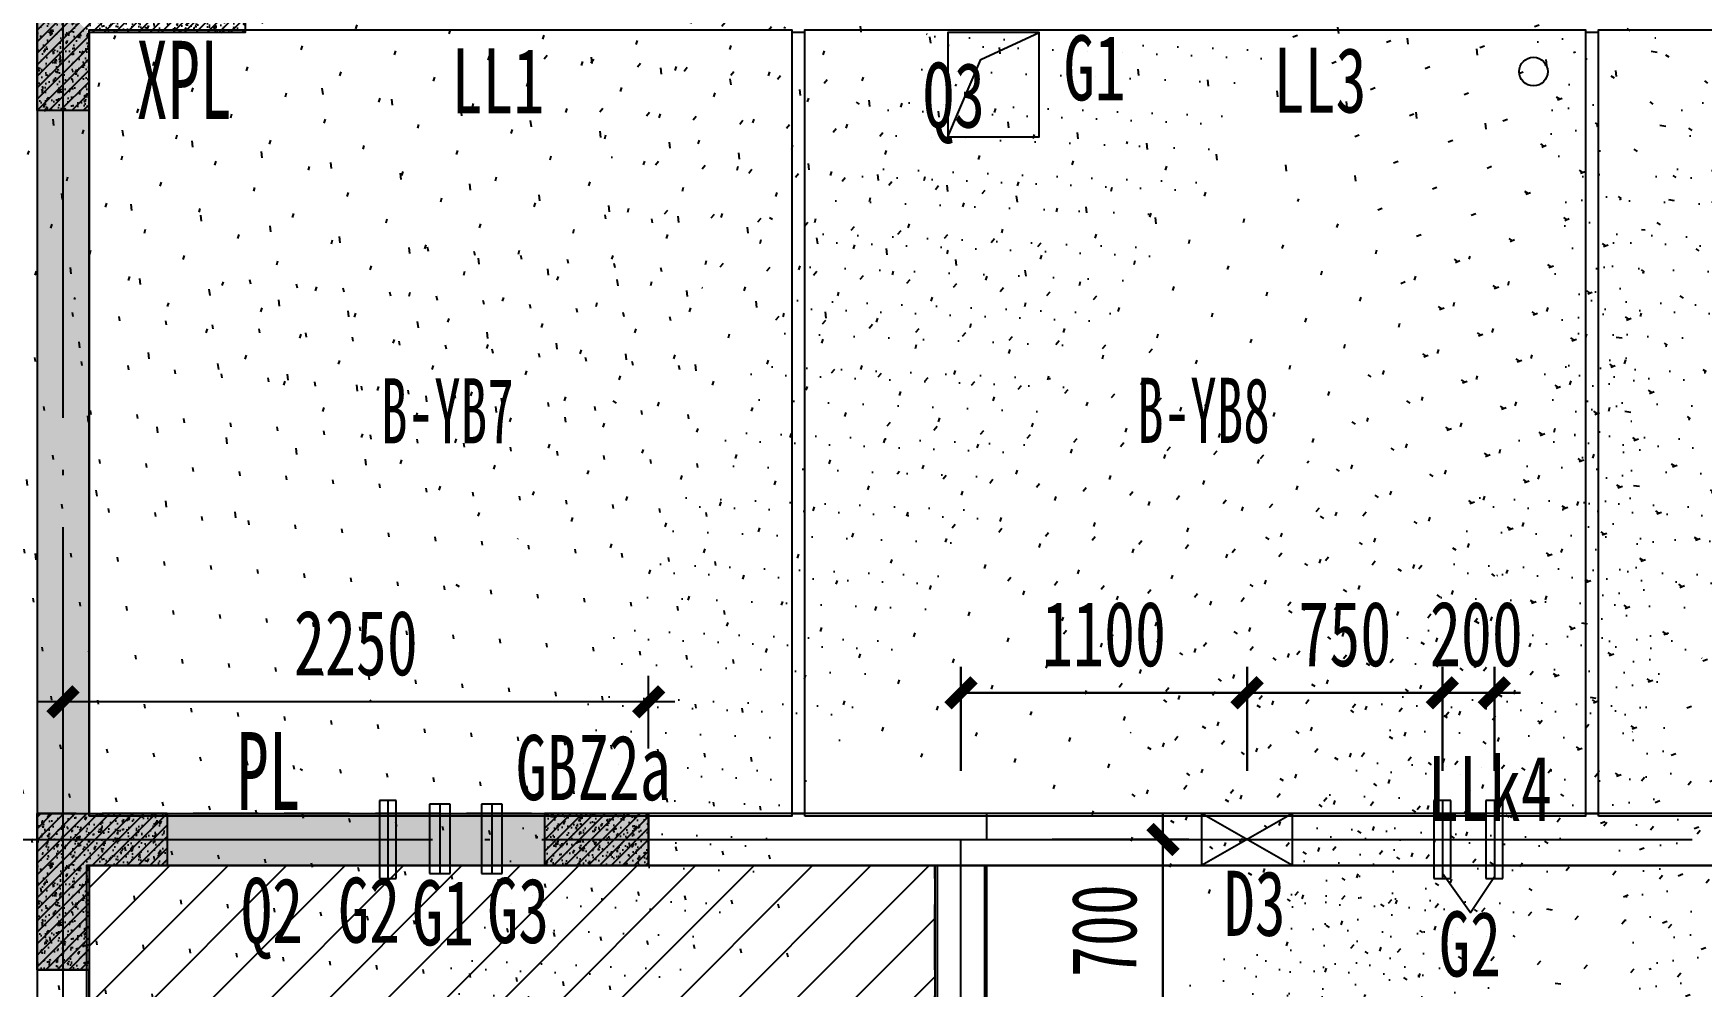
# Model space of a CAD drawing. Extents: x -3200781797 to -8106663, y 494714 to 1244925.
# Drawn here: x -8170815 to -8164404, y 691235 to 694897 of the extents above; entities that cross this region are included whole.
import ezdxf
from ezdxf.enums import TextEntityAlignment as Align
from ezdxf.xclip import XClip

# ---------------------------------------------------------------- set-up
doc = ezdxf.new("R2010")
doc.units = 0
doc.header["$LTSCALE"] = 1000
doc.header["$MEASUREMENT"] = 0
doc.header["$XCLIPFRAME"] = 0
for name, pattern in [('125-墙体$0$CENTER2', [1.125, 0.75, -0.125, 0.125, -0.125]), ('125-墙体$0$CONTINOUS', [0]), ('3#-轴线$0$DOTE', [2.4200000000000004, 2, -0.2, 0.02, -0.2]), ('3#4#5#$0$DASH', [0.35, 0.25, -0.1]), ('3#4#5#模板$0$DASH', [0.35, 0.25, -0.1]), ('DASH', [0.35, 0.25, -0.1])]:
    doc.linetypes.add(name, pattern=pattern)
doc.layers.get('Defpoints').update_dxf_attribs({"color": 30, "linetype": 'DASH'})
for name, color, linetype in [('125-墙体$0$DUCT-排烟中心线', 5, '125-墙体$0$CENTER2'), ('125-墙体$0$DUCT-排烟管', 2, 'Continuous'), ('125-墙体$0$DUCT-送风中心线', 5, '125-墙体$0$CENTER2'), ('125-墙体$0$DUCT-送风管', 4, 'Continuous'), ('125-墙体$0$S-SLAB-HOLE', 5, 'Continuous'), ('125-墙体$0$S-WALL', 40, 'Continuous'), ('125-墙体$0$S-WALL-BEAM', 120, 'Continuous'), ('125-墙体$0$S-WALL-COLU', 252, '125-墙体$0$CONTINOUS'), ('125-墙体$0$S-WALL-COLU-HATC', 16, 'Continuous'), ('125-墙体$0$S-WALL-HATC', 253, 'Continuous'), ('125-墙体$0$提结构条件', 7, 'Continuous'), ('125-墙体$0$暖-首层和标准层暖通套管_TZ$0$H-暖洞-穿梁', 3, 'Continuous'), ('3#-轴线$0$A-ANNO-DOTE', 10, '3#-轴线$0$DOTE'), ('3#4#5#$0$PC-SLAB', 6, '3#4#5#$0$DASH'), ('3#4#5#$0$S-ANNO-TEXT', 7, 'Continuous'), ('3#4#5#$0$S-PC-SLAB', 6, 'Continuous'), ('3#4#5#$0$S-WALL-HATC', 253, 'Continuous'), ('3#4#5#模板$0$S-SLAB-TEXT', 120, 'Continuous'), ('DIM', 3, 'Continuous'), ('S-PC-FQ-WYQ', 4, 'Continuous'), ('S-WALL-BEAM-TEXT', 2, 'Continuous'), ('S-WALL-COLU-TEXT', 2, 'Continuous')]:
    doc.layers.add(name, color=color, linetype=linetype)
doc.layers.add('WALL-TEXT', color=2, linetype='Continuous', lineweight=25)
doc.layers.add('设备条件', color=5, linetype='Continuous', lineweight=30)
doc.styles.add('3#4#5#$0$外部参照 1$0$宋体', font='', dxfattribs={"width": 0.8})
doc.styles.add('TSSD_Dimension', font='', dxfattribs={"width": 0.7})
doc.styles.add('楷体', font='', dxfattribs={"width": 0.6})
doc.styles.add('楷体GB312', font='', dxfattribs={"width": 0.8})
doc.styles.get('3#4#5#$0$外部参照 1$0$宋体').set_extended_font_data('SimSun')
doc.styles.get('TSSD_Dimension').set_extended_font_data('KaiTi_GB2312')
doc.styles.get('楷体').set_extended_font_data('KaiTi_GB2312')
doc.styles.get('楷体GB312').set_extended_font_data('楷体_GB2312')
doc.dimstyles.new('TSSD_100_100', dxfattribs={"dimtxt": 250, "dimasz": 100, "dimexe": 100, "dimexo": 250, "dimgap": 100, "dimtad": 1, "dimdec": 0, "dimzin": 0, "dimdsep": 46, "dimtxsty": 'TSSD_Dimension', "dimblk": 'ARCHTICK', "dimcen": 0, "dimdle": 100, "dimclrt": 7, "dimadec": 0, "dimazin": 0, "dimtfac": 1, "dimtdec": 0, "dimtix": 1, "dimtmove": 2, "dimatfit": 3, "dimfxl": 1, "dimtolj": 1, "dimtzin": 0, "dimarcsym": 0})
doc.dimstyles.new('TSSD_100_100$0', dxfattribs={"dimtxt": 250, "dimasz": 100, "dimexe": 100, "dimexo": 0, "dimgap": 100, "dimtad": 1, "dimdec": 0, "dimzin": 0, "dimdsep": 46, "dimtxsty": 'TSSD_Dimension', "dimblk1": 'ARCHTICK', "dimblk2": 'ARCHTICK', "dimsah": 1, "dimcen": 0, "dimclrt": 7, "dimadec": 0, "dimazin": 0, "dimtfac": 1, "dimtdec": 0, "dimtix": 1, "dimtmove": 2, "dimatfit": 3, "dimldrblk": 'ARCHTICK', "dimfxl": 300, "dimfxlon": 1, "dimtvp": 0.7, "dimtolj": 1, "dimtzin": 0, "dimarcsym": 0})

# ---------------------------------------------------------------- blocks, each defined once
blk = doc.blocks.new('2-ll')
at = {"layer": 'S-WALL-BEAM-TEXT', "style": '楷体GB312', "width": 0.7}
for s, p in [('LL1', (-71612.91058258805, -26450.68397798901)), ('LL3', (-68453.94880433101, -26447.75922372402)), ('LLk4', (-67860.95573085267, -29169.22068951163))]:
    blk.add_text(s, height=250, dxfattribs=at).set_placement(p)
blk = doc.blocks.new('_ArchTick')
at = {"color": 0, "linetype": 'ByBlock', "const_width": 0.4}
blk.add_lwpolyline([(-0.5, -0.5), (0.5, 0.5)], dxfattribs=at)
blk = doc.blocks.new('*D526')
at = {"layer": 'Defpoints', "color": 0, "transparency": 16777216}
for p in [(-8171328.064373261, 691800.6301960947), (-8170800.439017357, 691800.6301960947), (-8170800.439017357, 691450.6301960947)]:
    blk.add_point(p, dxfattribs=at)
at = {"layer": 'DIM', "color": 0, "lineweight": -2, "transparency": 16777216}
for p, q in [((-8171328.064373261, 691350.6301960947), (-8171328.064373261, 691900.6301960947)), ((-8171050.439017357, 691800.6301960947), (-8171428.064373261, 691800.6301960947)), ((-8171050.439017357, 691450.6301960947), (-8171428.064373261, 691450.6301960947))]:
    blk.add_line(p, q, dxfattribs=at)
at = {"layer": 'DIM', "color": 0, "lineweight": -2, "transparency": 16777216, "xscale": 100, "yscale": 100, "zscale": 100}
for p, rotation in [((-8171328.064373261, 691800.6301960947), 90), ((-8171328.064373261, 691450.6301960947), 270)]:
    blk.add_blockref('_ArchTick', p, dxfattribs=dict(at, rotation=rotation))
at = {"layer": 'DIM', "color": 7, "transparency": 16777216, "insert": (-8171578.064373252, 692033.0356015024), "char_height": 250, "attachment_point": 5, "rotation": 90, "style": 'TSSD_Dimension'}
blk.add_mtext('\\A1;350', dxfattribs=at)
blk = doc.blocks.new('*D527')
at = {"layer": 'Defpoints', "color": 0, "transparency": 16777216}
for p in [(-8171328.064373269, 691450.6301960947), (-8170800.439017357, 691450.6301960947), (-8170800.439017357, 689050.6301960947)]:
    blk.add_point(p, dxfattribs=at)
at = {"layer": 'DIM', "color": 0, "lineweight": -2, "transparency": 16777216}
for p, q in [((-8171328.064373269, 688950.6301960947), (-8171328.064373269, 691550.6301960947)), ((-8171050.439017357, 691450.6301960947), (-8171428.064373269, 691450.6301960947)), ((-8171050.439017357, 689050.6301960947), (-8171428.064373269, 689050.6301960947))]:
    blk.add_line(p, q, dxfattribs=at)
at = {"layer": 'DIM', "color": 0, "lineweight": -2, "transparency": 16777216, "xscale": 100, "yscale": 100, "zscale": 100}
for p, rotation in [((-8171328.064373269, 691450.6301960947), 90), ((-8171328.064373269, 689050.6301960947), 270)]:
    blk.add_blockref('_ArchTick', p, dxfattribs=dict(at, rotation=rotation))
at = {"layer": 'DIM', "color": 7, "transparency": 16777216, "insert": (-8171553.064373267, 690250.630196097), "char_height": 250, "attachment_point": 5, "rotation": 90, "style": 'TSSD_Dimension'}
blk.add_mtext('\\A1;2400', dxfattribs=at)
blk = doc.blocks.new('*D528')
at = {"layer": 'Defpoints', "color": 0, "transparency": 16777216}
for p in [(-8170700.435511587, 692329.4748087847), (-8170700.435511587, 691900.6301959866), (-8168450.435511587, 691900.6301960945)]:
    blk.add_point(p, dxfattribs=at)
at = {"layer": 'DIM', "color": 0, "lineweight": -2, "transparency": 16777216}
for p, q in [((-8170700.435511587, 692150.6301959866), (-8170700.435511587, 692429.4748087847)), ((-8168450.435511587, 692150.6301960945), (-8168450.435511587, 692429.4748087847)), ((-8168350.435511587, 692329.4748087847), (-8170800.435511587, 692329.4748087847))]:
    blk.add_line(p, q, dxfattribs=at)
at = {"layer": 'DIM', "color": 0, "lineweight": -2, "transparency": 16777216, "xscale": 100, "yscale": 100, "zscale": 100, "rotation": 180}
blk.add_blockref('_ArchTick', (-8170700.435511587, 692329.4748087847), dxfattribs=at)
at = {"layer": 'DIM', "color": 0, "lineweight": -2, "transparency": 16777216, "xscale": 100, "yscale": 100, "zscale": 100}
blk.add_blockref('_ArchTick', (-8168450.435511587, 692329.4748087847), dxfattribs=at)
at = {"layer": 'DIM', "color": 7, "transparency": 16777216, "insert": (-8169575.435511587, 692554.4748087847), "char_height": 250, "attachment_point": 5, "style": 'TSSD_Dimension'}
blk.add_mtext('\\A1;2250', dxfattribs=at)
blk = doc.blocks.new('3-Q-1')
at = {"layer": 'WALL-TEXT', "style": '楷体GB312', "width": 0.7}
for s, p in [('Q3', (-7927538.35601089, 660050.4895705419)), ('Q2', (-7930158.753342159, 656918.257177262))]:
    blk.add_text(s, height=250, dxfattribs=at).set_placement(p)
blk = doc.blocks.new('2-an')
at = {"layer": 'S-WALL-COLU-TEXT', "style": '楷体GB312', "width": 0.7}
blk.add_text('GBZ2a', height=250, dxfattribs=at).set_placement((-72243.82914749533, -8227.564937723102))
blk = doc.blocks.new('XPL-3-F1')
at = {"layer": 'S-WALL-BEAM-TEXT', "style": '楷体', "width": 0.6}
for s, p in [('XPL', (-8220419.644231174, 694568.9030360215, -6.788630474278521e-09)), ('PL', (-8220032.940283356, 691913.579312936, -6.788630474278521e-09))]:
    blk.add_text(s, height=300, dxfattribs=at).set_placement(p)
blk = doc.blocks.new('*D1272')
at = {"layer": 'Defpoints', "color": 0, "transparency": 16777216}
for p in [(-8391497.145835888, 696912.7405795972), (-8390820.98067347, 696912.7405795972), (-8391497.145835888, 696212.7398857822)]:
    blk.add_point(p, dxfattribs=at)
at = {"layer": 'DIM', "color": 0, "lineweight": -2, "transparency": 16777216}
for p, q in [((-8390820.98067347, 696112.7398857822), (-8390820.98067347, 697012.7405795972)), ((-8391247.145835888, 696912.7405795972), (-8390720.98067347, 696912.7405795972)), ((-8391247.145835888, 696212.7398857822), (-8390720.98067347, 696212.7398857822))]:
    blk.add_line(p, q, dxfattribs=at)
at = {"layer": 'DIM', "color": 0, "lineweight": -2, "transparency": 16777216, "xscale": 100, "yscale": 100, "zscale": 100}
for p, rotation in [((-8390820.98067347, 696912.7405795972), 90), ((-8390820.98067347, 696212.7398857822), 270)]:
    blk.add_blockref('_ArchTick', p, dxfattribs=dict(at, rotation=rotation))
at = {"layer": 'DIM', "color": 7, "transparency": 16777216, "insert": (-8391045.980673468, 696562.7402326919), "char_height": 250, "attachment_point": 5, "rotation": 90, "style": 'TSSD_Dimension'}
blk.add_mtext('\\A1;700', dxfattribs=at)
blk = doc.blocks.new('*D1254')
at = {"layer": 'Defpoints', "color": 0, "transparency": 16777216}
for p in [(-8389547.14636924, 697476.3267007617), (-8389747.146219222, 696912.7402309685), (-8389547.14636924, 696912.7402309685)]:
    blk.add_point(p, dxfattribs=at)
at = {"layer": 'DIM', "color": 0, "lineweight": -2, "transparency": 16777216}
for p, q in [((-8389747.146219222, 697176.3267007617), (-8389747.146219222, 697576.3267007617)), ((-8389547.14636924, 697176.3267007617), (-8389547.14636924, 697576.3267007617)), ((-8389747.146219222, 697476.3267007617), (-8389847.146219222, 697476.3267007617)), ((-8389747.146219222, 697476.3267007617), (-8389547.14636924, 697476.3267007617)), ((-8389547.14636924, 697476.3267007617), (-8389447.14636924, 697476.3267007617))]:
    blk.add_line(p, q, dxfattribs=at)
at = {"layer": 'DIM', "color": 0, "lineweight": -2, "transparency": 16777216, "xscale": 100, "yscale": 100, "zscale": 100}
blk.add_blockref('_ArchTick', (-8389747.146219222, 697476.3267007617), dxfattribs=at)
at = {"layer": 'DIM', "color": 0, "lineweight": -2, "transparency": 16777216, "xscale": 100, "yscale": 100, "zscale": 100, "rotation": 180}
blk.add_blockref('_ArchTick', (-8389547.14636924, 697476.3267007617), dxfattribs=at)
at = {"layer": 'DIM', "color": 7, "transparency": 16777216, "insert": (-8389616.541210499, 697701.3267007617), "char_height": 250, "attachment_point": 5, "style": 'TSSD_Dimension'}
blk.add_mtext('\\A1;200', dxfattribs=at)
blk = doc.blocks.new('*D1255')
at = {"layer": 'Defpoints', "color": 0, "transparency": 16777216}
for p in [(-8390497.365311045, 697476.3267007617), (-8391597.146519257, 696912.740579597), (-8390497.365311045, 696912.7402309686)]:
    blk.add_point(p, dxfattribs=at)
at = {"layer": 'DIM', "color": 0, "lineweight": -2, "transparency": 16777216}
for p, q in [((-8391597.146519257, 697176.3267007617), (-8391597.146519257, 697576.3267007617)), ((-8390497.365311045, 697176.3267007617), (-8390497.365311045, 697576.3267007617)), ((-8391597.146519257, 697476.3267007617), (-8390497.365311045, 697476.3267007617))]:
    blk.add_line(p, q, dxfattribs=at)
at = {"layer": 'DIM', "color": 0, "lineweight": -2, "transparency": 16777216, "xscale": 100, "yscale": 100, "zscale": 100, "rotation": 180}
blk.add_blockref('_ArchTick', (-8391597.146519257, 697476.3267007617), dxfattribs=at)
at = {"layer": 'DIM', "color": 0, "lineweight": -2, "transparency": 16777216, "xscale": 100, "yscale": 100, "zscale": 100}
blk.add_blockref('_ArchTick', (-8390497.365311045, 697476.3267007617), dxfattribs=at)
at = {"layer": 'DIM', "color": 7, "transparency": 16777216, "insert": (-8391047.25591515, 697701.3267007617), "char_height": 250, "attachment_point": 5, "style": 'TSSD_Dimension'}
blk.add_mtext('\\A1;1100', dxfattribs=at)
blk = doc.blocks.new('*D1260')
at = {"layer": 'Defpoints', "color": 0, "transparency": 16777216}
for p in [(-8389747.146219222, 697476.3267007617), (-8390497.365311045, 696912.7402309686), (-8389747.146219222, 696912.7402309685)]:
    blk.add_point(p, dxfattribs=at)
at = {"layer": 'DIM', "color": 0, "lineweight": -2, "transparency": 16777216}
for p, q in [((-8390497.365311045, 697176.3267007617), (-8390497.365311045, 697576.3267007617)), ((-8389747.146219222, 697176.3267007617), (-8389747.146219222, 697576.3267007617)), ((-8390497.365311045, 697476.3267007617), (-8389747.146219222, 697476.3267007617))]:
    blk.add_line(p, q, dxfattribs=at)
at = {"layer": 'DIM', "color": 0, "lineweight": -2, "transparency": 16777216, "xscale": 100, "yscale": 100, "zscale": 100, "rotation": 180}
blk.add_blockref('_ArchTick', (-8390497.365311045, 697476.3267007617), dxfattribs=at)
at = {"layer": 'DIM', "color": 0, "lineweight": -2, "transparency": 16777216, "xscale": 100, "yscale": 100, "zscale": 100}
blk.add_blockref('_ArchTick', (-8389747.146219222, 697476.3267007617), dxfattribs=at)
at = {"layer": 'DIM', "color": 7, "transparency": 16777216, "insert": (-8390122.255765133, 697701.3267007617), "char_height": 250, "attachment_point": 5, "style": 'TSSD_Dimension'}
blk.add_mtext('\\A1;750', dxfattribs=at)
blk = doc.blocks.new('3#4#5#模板$0$A$C4139bdaf')
h = blk.add_hatch()
h.set_pattern_fill('ANSI31', color=251, scale=100)
h.set_pattern_definition([(45, (-7702.687107387464, -122599.998702767), (-112.2532015133644, 112.2532015133644), [])])
h.paths.add_polyline_path([(199.9989411755232, 400.0004981558304), (3449.998941175523, 400.0004981558304), (3449.998941175523, 3600.00049815583), (199.9989411755232, 3600.00049815583)])
at = {"linetype": '3#4#5#模板$0$DASH'}
for points in [[(-0.001058824476785958, 200.0004981558304), (3649.998941175523, 200.0004981558304), (3649.998941175523, 3800.00049815583), (-0.001058824476785958, 3800.00049815583)], [(199.9989411755232, 400.0004981558304), (3449.998941175523, 400.0004981558304), (3449.998941175523, 3600.00049815583), (199.9989411755232, 3600.00049815583)]]:
    blk.add_lwpolyline(points, close=True, dxfattribs=at)
blk = doc.blocks.new('3#4#5#$0$ban111')
at = {"layer": '3#4#5#$0$S-WALL-HATC', "ltscale": 100}
h = blk.add_hatch(dxfattribs=at)
h.set_pattern_fill('AR-CONC', color=256, scale=25, angle=-360.0000000000001, style=0)
h.set_pattern_definition([(49.99999999999994, (-2021084971.688381, 37341211722.80309), (179.3150456501884, -15.68803374564894), [18.75, -206.25]), (355, (-2021084971.688381, 37341211722.80309), (-34.68783340324983, 188.048033425003), [15, -165]), (100.4513999999999, (-2021084956.745461, 37341211721.49575), (144.6273454285055, 172.3598855152383), [15.93504749999993, -175.2855279999988]), (46.18419999999992, (-2021084971.688381, 37341211772.80309), (266.8102621564111, -41.37975358225476), [28.125, -309.3749999999999]), (96.63559999999993, (-2021084949.454195, 37341211769.35476), (233.6656763871761, 243.5294677251102), [23.90257199999984, -262.9282499999974]), (351.1841999999999, (-2021084971.688381, 37341211772.80309), (233.665486283407, 243.5296502313309), [22.49999999999984, -247.4999999999987]), (20.99999999999995, (-2021084946.688381, 37341211760.30309), (149.2267630296153, -100.6547226663348), [18.75, -206.25]), (326, (-2021084946.688381, 37341211760.30309), (60.8288329803956, 181.2875112617132), [15, -165]), (71.45139999999999, (-2021084934.252823, 37341211751.91518), (210.0556571453726, 80.63262417748791), [15.9350475, -175.285528]), (37.49999999999994, (-2021084971.688381, 37341211722.80309), (3.039963829322741, 83.22346345782788), [0, -162.9999999999988, 0, -167.4999999999988, 0, -165.6249999999988]), (7.499999999999932, (-2021084971.688381, 37341211722.80309), (65.76738436053724, 98.60292797059), [0, -95.5, 0, -159.25, 0, -63.125]), (327.4999999999999, (-2021085027.438381, 37341211722.80309), (133.4556090431022, -5.638717933595058), [0, -62.49999999999999, 0, -195, 0, -258.7499999999999]), (317.4999999999999, (-2021085052.438381, 37341211722.80309), (145.7965423355966, 25.0262455830793), [0, -81.25, 0, -129.5, 0, -183.75])])
h.paths.add_polyline_path([(-229032.0009487905, 409975.0000811631), (-228982.0009030856, 409975.0000750691), (-228982.0009944952, 412974.9999572062), (-229032.0010402, 412974.9999633002)])
h = blk.add_hatch(dxfattribs=at)
h.set_pattern_fill('AR-CONC', color=256, scale=25, angle=-360.0000000000001, style=0)
h.set_pattern_definition([(49.99999999999994, (-2021081921.688322, 37341211722.80318), (179.3150456501884, -15.68803374564894), [18.75, -206.25]), (355, (-2021081921.688322, 37341211722.80318), (-34.68783340324983, 188.048033425003), [15, -165]), (100.4513999999999, (-2021081906.745402, 37341211721.49584), (144.6273454285055, 172.3598855152383), [15.93504749999993, -175.2855279999988]), (46.18419999999992, (-2021081921.688322, 37341211772.80318), (266.8102621564111, -41.37975358225476), [28.125, -309.3749999999999]), (96.63559999999993, (-2021081899.454136, 37341211769.35485), (233.6656763871761, 243.5294677251102), [23.90257199999984, -262.9282499999974]), (351.1841999999999, (-2021081921.688322, 37341211772.80318), (233.665486283407, 243.5296502313309), [22.49999999999984, -247.4999999999987]), (20.99999999999995, (-2021081896.688322, 37341211760.30318), (149.2267630296153, -100.6547226663348), [18.75, -206.25]), (326, (-2021081896.688322, 37341211760.30318), (60.8288329803956, 181.2875112617132), [15, -165]), (71.45139999999999, (-2021081884.252764, 37341211751.91528), (210.0556571453726, 80.63262417748791), [15.9350475, -175.285528]), (37.49999999999994, (-2021081921.688322, 37341211722.80318), (3.039963829322741, 83.22346345782788), [0, -162.9999999999988, 0, -167.4999999999988, 0, -165.6249999999988]), (7.499999999999932, (-2021081921.688322, 37341211722.80318), (65.76738436053724, 98.60292797059), [0, -95.5, 0, -159.25, 0, -63.125]), (327.4999999999999, (-2021081977.438322, 37341211722.80318), (133.4556090431022, -5.638717933595058), [0, -62.49999999999999, 0, -195, 0, -258.7499999999999]), (317.4999999999999, (-2021082002.438322, 37341211722.80318), (145.7965423355966, 25.0262455830793), [0, -81.25, 0, -129.5, 0, -183.75])])
h.paths.add_polyline_path([(-225982.0008890695, 409975.0001695258), (-225932.0008433646, 409975.0001634318), (-225932.0009347743, 412975.0000455689), (-225982.0009804791, 412975.0000516628)])
at = {"layer": '3#4#5#$0$S-PC-SLAB'}
for points in [[(-231732.0009944952, 409964.9999670067), (-231732.0009944952, 412984.9999670067), (-229032.0009944952, 412984.9999670067), (-229032.0009944952, 409964.9999670067)], [(-228982.0009347743, 409965.0000553694), (-228982.0009347743, 412985.0000553694), (-225982.0009347743, 412985.0000553694), (-225982.0009347743, 409965.0000553694)], [(-225932.0008750532, 409965.0001437321), (-225932.0008750532, 412985.0001437321), (-223232.0008750532, 412985.0001437321), (-223232.0008750532, 409965.0001437321)], [(-228292.0000004165, 407374.9996759502), (-222672.0000004176, 407374.9996759502), (-222672.0000004176, 409774.9996759502), (-228292.0000004165, 409774.9996759502)]]:
    blk.add_lwpolyline(points, close=True, dxfattribs=at)
blk.add_lwpolyline([(-231742.0009944941, 408375.0000233312), (-228481.762625733, 408374.9990105955), (-228471.762625733, 408374.9990105955), (-228471.7626257332, 407975.9280014599), (-228471.7626257332, 407975.9274881768), (-228471.7626257332, 409775.0000233313), (-231742.0009944942, 409775.0000233312), (-231742.0009944941, 408375.0000233312)], dxfattribs=at)
at = {"layer": '3#4#5#$0$S-WALL-HATC', "ltscale": 100}
for points in [[(-229032.0009487905, 409975.0000811631), (-228982.0009030856, 409975.0000750691), (-228982.0009944952, 412974.9999572062), (-229032.0010402, 412974.9999633002)], [(-225982.0008890695, 409975.0001695258), (-225932.0008433646, 409975.0001634318), (-225932.0009347743, 412975.0000455689), (-225982.0009804791, 412975.0000516628)]]:
    blk.add_lwpolyline(points, close=True, dxfattribs=at)
blk = doc.blocks.new('3#4#5#$0$5#')
at = {"layer": '3#4#5#$0$S-ANNO-TEXT'}
blk.add_blockref('3#4#5#$0$ban111', (378828.8026710108, -247399.8572734847), dxfattribs=at)
at = {"layer": '3#4#5#$0$PC-SLAB', "linetype": 'ByBlock', "style": '3#4#5#$0$外部参照 1$0$宋体', "width": 0.6}
for s, p in [('B-YB7', (148473.5617277519, 164121.7532926081)), ('B-YB8', (151378.8017455965, 164121.7532926081))]:
    blk.add_text(s, height=250, dxfattribs=at).set_placement(p, align=Align.MIDDLE)
blk = doc.blocks.new('125-墙体$0$she')
at = {"layer": '125-墙体$0$DUCT-排烟中心线'}
for p, q in [((1247.683420373389, -3050.689154202279), (1247.683420373374, -3349.31108146171)), ((5300.000300035208, -3050.689154202279), (5300.000300035223, -3349.31108146171)), ((5500.000150017608, -3050.689384998579), (5500.000150017622, -3349.311312258011))]:
    blk.add_line(p, q, dxfattribs=at)
at = {"layer": '125-墙体$0$DUCT-排烟管'}
for p, q in [((1215.183420373389, -3050.689154202279), (1215.183420373374, -3349.31108146171)), ((1280.183420373389, -3050.689154202279), (1215.183420373389, -3050.689154202279)), ((1280.183420373374, -3349.31108146171), (1280.183420373389, -3050.689154202279)), ((5267.500300035208, -3050.689154202279), (5267.500300035223, -3349.31108146171)), ((5332.500300035208, -3050.689154202279), (5267.500300035208, -3050.689154202279)), ((5332.500300035223, -3349.31108146171), (5332.500300035208, -3050.689154202279)), ((5467.500150017608, -3050.689384998579), (5467.500150017622, -3349.311312258011)), ((5532.500150017608, -3050.689384998579), (5467.500150017608, -3050.689384998579)), ((5532.500150017622, -3349.311312258011), (5532.500150017608, -3050.689384998579)), ((1215.183420373374, -3349.31108146171), (1280.183420373374, -3349.31108146171)), ((5267.500300035223, -3349.31108146171), (5332.500300035223, -3349.31108146171)), ((5467.500150017622, -3349.311312258011), (5532.500150017622, -3349.311312258011))]:
    blk.add_line(p, q, dxfattribs=at)
at = {"layer": '125-墙体$0$DUCT-送风中心线'}
for p, q in [((1447.683420373389, -3063.74848623795), (1447.683420373389, -3330.97650390194)), ((1647.683420373389, -3063.74848623795), (1647.683420373389, -3330.97650390194))]:
    blk.add_line(p, q, dxfattribs=at)
at = {"layer": '125-墙体$0$DUCT-送风管'}
for p, q in [((1407.683420373389, -3063.74848623795), (1407.683420373389, -3330.97650390194)), ((1487.683420373389, -3063.74848623795), (1407.683420373389, -3063.74848623795)), ((1487.683420373389, -3330.97650390194), (1487.683420373389, -3063.74848623795)), ((1407.683420373389, -3330.97650390194), (1487.683420373389, -3330.97650390194))]:
    blk.add_line(p, q, dxfattribs=at)
at = {"layer": '125-墙体$0$提结构条件', "color": 3}
for p, q in [((1607.683420373389, -3063.74848623795), (1607.683420373389, -3330.97650390194)), ((1687.683420373389, -3063.74848623795), (1607.683420373389, -3063.74848623795)), ((1687.683420373389, -3330.97650390194), (1687.683420373389, -3063.74848623795)), ((1607.683420373389, -3330.97650390194), (1687.683420373389, -3330.97650390194))]:
    blk.add_line(p, q, dxfattribs=at)
at = {"layer": '125-墙体$0$暖-首层和标准层暖通套管_TZ$0$H-暖洞-穿梁', "color": 6}
for p, q in [((4723.780598112178, -3100.0003486645), (4373.780598112178, -3300.00034859209)), ((4723.780598112178, -3300.00034859209), (4373.780598112178, -3100.0003486645))]:
    blk.add_line(p, q, dxfattribs=at)
blk.add_lwpolyline([(4723.780598112178, -3100.0003486645), (4373.780598112178, -3100.0003486645), (4373.780598112178, -3300.00034859209), (4723.780598112178, -3300.00034859209)], close=True, dxfattribs=at)
blk = doc.blocks.new('125-墙体')
at = {"layer": '125-墙体$0$S-WALL-COLU-HATC'}
h = blk.add_hatch(dxfattribs=at)
h.set_pattern_fill('AR-CONC', color=256, scale=10)
h.set_pattern_definition([(49.99999999999999, (15637.05247968878, -240595.612466133), (71.72601826007535, -6.275213498259511), [7.5, -82.5]), (355, (15637.05247968878, -240595.612466133), (-13.8751333613, 75.21921337000119), [6, -66]), (100.4514, (15643.02964768877, -240596.135400133), (57.85093817140216, 68.94395420609536), [6.374018999999988, -70.1142111999998]), (46.18420000000002, (15637.05247968878, -240575.612466133), (106.7241048625644, -16.55190143290181), [11.24999999999994, -123.7499999999995]), (96.6356, (15645.94615418877, -240576.991796833), (93.46627055487033, 97.41178709004417), [9.561028799999999, -105.1713]), (351.1842, (15637.05247968878, -240575.612466133), (93.46619451336272, 97.41186009253246), [9, -99]), (21, (15647.05247968878, -240580.612466133), (59.69070521184616, -40.26188906653388), [7.5, -82.5]), (326.0000000000001, (15647.05247968878, -240580.612466133), (24.33153319215817, 72.5150045046853), [6, -66]), (71.4514, (15652.02670298878, -240583.967626733), (84.02226285814899, 32.25304967099524), [6.374019000000001, -70.1142112]), (37.50000000000001, (15637.05247968878, -240595.612466133), (1.215985531729067, 33.28938538313115), [0, -65.19999999999999, 0, -67, 0, -66.25]), (7.499999999999999, (15637.05247968878, -240595.612466133), (26.30695374421486, 39.44117118823603), [0, -38.2, 0, -63.7, 0, -25.25]), (327.5, (15614.75247968877, -240595.612466133), (53.3822436172409, -2.255487173437976), [0, -25, 0, -78, 0, -103.5]), (317.5, (15604.75247968877, -240595.612466133), (58.31861693423862, 10.01049823323177), [0, -32.5, 0, -51.8, 0, -73.5])])
h.paths.add_polyline_path([(100, -100), (99.98422405263409, -399.9996359648649), (-100.0157759473659, -399.9996359648649), (-100, 100), (700, 99.99999946041498), (700, -100.0000005393522)])
h = blk.add_hatch(dxfattribs=at)
h.set_pattern_fill('ANSI31', color=256, scale=250, style=0)
h.set_pattern_definition([(45, (15637.05247968878, -240595.612466133), (-22.09708691207961, 22.09708691207961), [])])
h.paths.add_polyline_path([(100, -100), (99.98422405263409, -399.9996359648649), (-100.0157759473659, -399.9996359648649), (-100, 100), (700, 99.99999946041498), (700, -100.0000005393522)])
h = blk.add_hatch(dxfattribs=at)
h.set_pattern_fill('AR-CONC', color=256, scale=10)
h.set_pattern_definition([(49.99999999999999, (15637.05247968878, -243795.612466133), (71.72601826007535, -6.275213498259511), [7.5, -82.5]), (355, (15637.05247968878, -243795.612466133), (-13.8751333613, 75.21921337000119), [6, -66]), (100.4514, (15643.02964768877, -243796.135400133), (57.85093817140216, 68.94395420609536), [6.374018999999988, -70.1142111999998]), (46.18420000000002, (15637.05247968878, -243775.612466133), (106.7241048625644, -16.55190143290181), [11.24999999999994, -123.7499999999995]), (96.6356, (15645.94615418877, -243776.991796833), (93.46627055487033, 97.41178709004417), [9.561028799999999, -105.1713]), (351.1842, (15637.05247968878, -243775.612466133), (93.46619451336272, 97.41186009253246), [9, -99]), (21, (15647.05247968878, -243780.612466133), (59.69070521184616, -40.26188906653388), [7.5, -82.5]), (326.0000000000001, (15647.05247968878, -243780.612466133), (24.33153319215817, 72.5150045046853), [6, -66]), (71.4514, (15652.02670298878, -243783.967626733), (84.02226285814899, 32.25304967099524), [6.374019000000001, -70.1142112]), (37.50000000000001, (15637.05247968878, -243795.612466133), (1.215985531729067, 33.28938538313115), [0, -65.19999999999999, 0, -67, 0, -66.25]), (7.499999999999999, (15637.05247968878, -243795.612466133), (26.30695374421486, 39.44117118823603), [0, -38.2, 0, -63.7, 0, -25.25]), (327.5, (15614.75247968877, -243795.612466133), (53.3822436172409, -2.255487173437976), [0, -25, 0, -78, 0, -103.5]), (317.5, (15604.75247968877, -243795.612466133), (58.31861693423862, 10.01049823323177), [0, -32.5, 0, -51.8, 0, -73.5])])
h.paths.add_polyline_path([(100, -3300), (99.98422405263409, -3700), (-100.0157759473659, -3700), (-100, -3100), (399.9999080896377, -3100.000000539585), (399.9999080896377, -3300.000000539352)])
h = blk.add_hatch(dxfattribs=at)
h.set_pattern_fill('ANSI31', color=256, scale=250, style=0)
h.set_pattern_definition([(45, (15637.05247968878, -243795.612466133), (-22.09708691207961, 22.09708691207961), [])])
h.paths.add_polyline_path([(100, -3300), (99.98422405263409, -3700), (-100.0157759473659, -3700), (-100, -3100), (399.9999080896377, -3100.000000539585), (399.9999080896377, -3300.000000539352)])
h = blk.add_hatch(dxfattribs=at)
h.set_pattern_fill('AR-CONC', color=256, scale=10)
h.set_pattern_definition([(49.99999999999999, (11340.72825505283, -244207.8152530455), (71.72601826007535, -6.275213498259511), [7.5, -82.5]), (355, (11340.72825505283, -244207.8152530455), (-13.8751333613, 75.21921337000119), [6, -66]), (100.4514, (11346.70542305283, -244208.3381870455), (57.85093817140216, 68.94395420609536), [6.374018999999987, -70.11421119999979]), (46.18420000000002, (11340.72825505283, -244187.8152530455), (106.7241048625644, -16.55190143290181), [11.24999999999993, -123.7499999999995]), (96.6356, (11349.62192955283, -244189.1945837455), (93.46627055487033, 97.41178709004417), [9.561028799999999, -105.1713]), (351.1842, (11340.72825505283, -244187.8152530455), (93.46619451336272, 97.41186009253246), [9, -99]), (21, (11350.72825505283, -244192.8152530455), (59.69070521184616, -40.26188906653388), [7.5, -82.5]), (326.0000000000001, (11350.72825505283, -244192.8152530455), (24.33153319215817, 72.5150045046853), [6, -66]), (71.4514, (11355.70247835282, -244196.1704136455), (84.02226285814899, 32.25304967099524), [6.374019000000001, -70.1142112]), (37.50000000000001, (11340.72825505283, -244207.8152530455), (1.215985531729067, 33.28938538313115), [0, -65.19999999999999, 0, -67, 0, -66.25]), (7.499999999999999, (11340.72825505283, -244207.8152530455), (26.30695374421486, 39.44117118823603), [0, -38.2, 0, -63.7, 0, -25.25]), (327.5, (11318.42825505283, -244207.8152530455), (53.3822436172409, -2.255487173437976), [0, -25, 0, -78, 0, -103.5]), (317.5, (11308.42825505283, -244207.8152530455), (58.31861693423862, 10.01049823323177), [0, -32.5, 0, -51.8, 0, -73.5])])
h.paths.add_polyline_path([(2250, -3300), (2250, -3100), (1850.000497644069, -3100.001099372981), (1850.000497644069, -3300.001099372981)])
h = blk.add_hatch(dxfattribs=at)
h.set_pattern_fill('ANSI31', color=256, scale=250, style=0)
h.set_pattern_definition([(45, (11340.72825505283, -244207.8152530455), (-22.09708691207961, 22.09708691207961), [])])
h.paths.add_polyline_path([(2250, -3100), (1850.000497644069, -3100.001099372981), (1850.000497644069, -3300.001099372981), (2250, -3300)])
at = {"layer": '125-墙体$0$S-WALL-HATC'}
for points in [[(100, -100), (-100, 100), (-100, -3200), (33.33333333331393, -3200), (100, -3100)], [(33.33333333331393, -3200), (100, -3300), (2250, -3300), (2250, -3100), (100, -3100)], [(33.33333333331393, -3200), (-100, -3200), (-100, -3700), (100, -3700), (100, -3300)]]:
    blk.add_hatch(color=256, dxfattribs=at).paths.add_polyline_path(points)
at = {"layer": '125-墙体$0$S-SLAB-HOLE'}
blk.add_lwpolyline([(3400.000069080937, -500), (3750.000069080937, -500.0000000000001), (3750.000069080937, -100), (3400.000069080937, -100)], close=True, dxfattribs=at)
blk.add_lwpolyline([(3400.000069080937, -500), (3527.09913783139, -203.2678397434066), (3750.000069080937, -99.99999999999994)], dxfattribs=at)
blk.add_circle((5649.99999997113, -249.9999999994767), 55, dxfattribs=at)
at = {"layer": '125-墙体$0$S-WALL'}
for p, q in [((-100, 100), (-100, -3200)), ((100, -100), (100, -3100)), ((100, -3100), (2150, -3100)), ((2250, -3100), (2150, -3100)), ((2250, -3300), (2250, -3100)), ((-100, -3200), (-100, -3700)), ((100, -3300), (100, -3700)), ((100, -3300), (2150, -3300)), ((2150, -3300), (2250, -3300)), ((-100, -3700), (100, -3700))]:
    blk.add_line(p, q, dxfattribs=at)
at = {"layer": '125-墙体$0$S-WALL-BEAM'}
for points in [[(2250, -3099.999803988292), (2250, -3300.000196011708), (6950, -3300.000196011708), (6950, -3099.999803988292)], [(3550.000994495931, -3299.999771365838), (3350.000602472515, -3299.999771365838), (3350, -7800), (3550.000392023416, -7800)], [(100.0003920234158, -3700), (-100, -3700), (-100.0003920235031, -6100), (99.9999999999709, -6100)]]:
    blk.add_lwpolyline(points, close=True, dxfattribs=at)
at = {"layer": '125-墙体$0$S-WALL-COLU', "linetype": 'ByBlock'}
for points in [[(100, -100), (99.98422405263409, -399.9996359648649), (-100.0157759473659, -399.9996359648649), (-100, 100), (700, 99.99999946041498), (700, -100.0000005393522), (100, -100)], [(100, -3300), (99.98422405263409, -3700), (-100.0157759473659, -3700), (-100, -3100), (399.9999080896377, -3100.000000539585), (399.9999080896377, -3300.000000539352), (100, -3300)]]:
    blk.add_lwpolyline(points, dxfattribs=at)
at = {"layer": '125-墙体$0$S-WALL-COLU', "lineweight": -2}
blk.add_lwpolyline([(2250, -3300), (2250, -3100), (1850.000497644069, -3100.001099372981), (1850.000497644069, -3300.001099372981)], close=True, dxfattribs=at)
blk.add_blockref('125-墙体$0$she', (0, 0))
blk = doc.blocks.new('3#-轴线')
at = {"layer": '3#-轴线$0$A-ANNO-DOTE'}
for points in [[(0, -16100), (0, 5500)], [(-3000, -3200), (44800, -3200)], [(3450, -16100), (3450, -3200)]]:
    blk.add_lwpolyline(points, dxfattribs=at)
blk = doc.blocks.new('g-4')
at = {"layer": 'S-PC-FQ-WYQ'}
blk.add_lwpolyline([(-8389747.146219224, 696783.3446788978), (-8389638.503917925, 696631.7438917349), (-8389547.14636924, 696770.5918037287)], dxfattribs=at)
at = {"layer": 'DIM', "color": 7, "char_height": 250, "attachment_point": 5, "style": 'TSSD_Dimension'}
for s, insert in [('\\A1;G1', (-8391083.445179367, 699875.25887848)), ('\\A1;G2', (-8393871.115113772, 696639.2483741969)), ('\\A1;G1', (-8393587.022430327, 696629.1748529244)), ('\\A1;G3', (-8393298.429798419, 696637.9254228591)), ('\\A1;D3', (-8390468.386764262, 696665.600322603)), ('\\A1;G2', (-8389641.246854525, 696509.5196106178))]:
    blk.add_mtext(s, dxfattribs=dict(at, insert=insert))
at = {"layer": 'DIM'}
for base, p1, p2, picture, middle in [((-8390497.365311045, 697476.3267007617), (-8391597.146519257, 696912.740579597), (-8390497.365311045, 696912.7402309686), '*D1255', (-8391047.25591515, 697701.3267007617)), ((-8389747.146219222, 697476.3267007617), (-8390497.365311045, 696912.7402309686), (-8389747.146219222, 696912.7402309685), '*D1260', (-8390122.255765133, 697701.3267007617))]:
    dim = blk.add_linear_dim(base=base, p1=p1, p2=p2, dimstyle='TSSD_100_100$0', dxfattribs=at)
    dim.commit()
    dim.dimension.update_dxf_attribs({"geometry": picture, "text_midpoint": middle})
dim = blk.add_linear_dim(base=(-8389547.14636924, 697476.3267007617), p1=(-8389747.146219222, 696912.7402309685), p2=(-8389547.14636924, 696912.7402309685), dimstyle='TSSD_100_100$0', dxfattribs=at)
dim.commit()
dim.dimension.update_dxf_attribs({"geometry": '*D1254', "text_midpoint": (-8389616.541210499, 697701.3267007617), "dimtype": 128})
dim = blk.add_linear_dim(base=(-8390820.98067347, 696912.7405795972), p1=(-8391497.145835884, 696212.739885782), p2=(-8391497.145835884, 696912.740579597), angle=90, dimstyle='TSSD_100_100', dxfattribs=at)
dim.commit()
dim.dimension.update_dxf_attribs({"geometry": '*D1272', "text_midpoint": (-8391045.980673468, 696562.7402326919)})

msp = doc.modelspace()

# ---------------------------------------------------------------- block references
for name in ['3#-轴线', '125-墙体']:
    msp.add_blockref(name, (-8170700.435511587, 695000.6301960945))
at = {"layer": '3#4#5#$0$S-PC-SLAB'}
msp.add_blockref('3#4#5#$0$5#', (-8317697.228573337, 529325.6302290878), dxfattribs=at)
at = {"layer": '3#4#5#模板$0$S-SLAB-TEXT'}
msp.add_blockref('3#4#5#模板$0$A$C4139bdaf', (-8170800.434478921, 688100.6298939504), dxfattribs=at)
at = {"layer": 'S-PC-FQ-WYQ'}
msp.add_blockref('XPL-3-F1', (50000, 0), dxfattribs=at)
at = {"layer": 'S-WALL-BEAM-TEXT'}
ref = msp.add_blockref('2-ll', (-8097595.098357948, 721040.877610043), dxfattribs=at)
XClip(ref).set_block_clipping_path([(-73974.98710724246, -42162.384814564604), (-52205.33715358935, -25540.247413948528)])
at = {"layer": 'S-WALL-COLU-TEXT'}
ref = msp.add_blockref('2-an', (-8096716.942069792, 700179.5766181189), dxfattribs=at)
XClip(ref).set_block_clipping_path([(-75609.30825070385, -17078.798998930026), (-52441.64370402135, -740.102985624224)])
at = {"layer": 'WALL-TEXT'}
msp.add_blockref('3-Q-1', (-239857.8330309279, 34484.87101627502), dxfattribs=at)
at = {"layer": '设备条件'}
ref = msp.add_blockref('g-4', (224346.7110076696, -5112.110383502441), dxfattribs=at)
XClip(ref).set_block_clipping_path([(-8397143.260394035, 687543.5894637303), (-8373927.20270833, 702549.2378656254)])

# ---------------------------------------------------------------- dimensions: what is measured, and where the dimension line sits
at = {"layer": 'DIM'}
dim = msp.add_linear_dim(base=(-8170700.435511587, 692329.4748087847), p1=(-8168450.435511587, 691900.6301960945), p2=(-8170700.435511587, 691900.6301959866), dimstyle='TSSD_100_100', dxfattribs=at)
dim.commit()
dim.dimension.update_dxf_attribs({"geometry": '*D528', "text_midpoint": (-8169575.435511587, 692554.4748087847)})
dim = msp.add_linear_dim(base=(-8171328.064373261, 691800.6301960947), p1=(-8170800.439017354, 691450.6301960945), p2=(-8170800.439017354, 691800.6301960945), angle=90, dimstyle='TSSD_100_100', dxfattribs=at)
dim.commit()
dim.dimension.update_dxf_attribs({"geometry": '*D526', "text_midpoint": (-8171578.064373252, 692033.0356015024), "dimtype": 160})
dim = msp.add_linear_dim(base=(-8171328.064373269, 691450.6301960947), p1=(-8170800.439017354, 689050.6301960945), p2=(-8170800.439017354, 691450.6301960945), angle=90, dimstyle='TSSD_100_100', dxfattribs=at)
dim.commit()
dim.dimension.update_dxf_attribs({"geometry": '*D527', "text_midpoint": (-8171553.064373267, 690250.630196097)})

doc.saveas('drawing.dxf')
